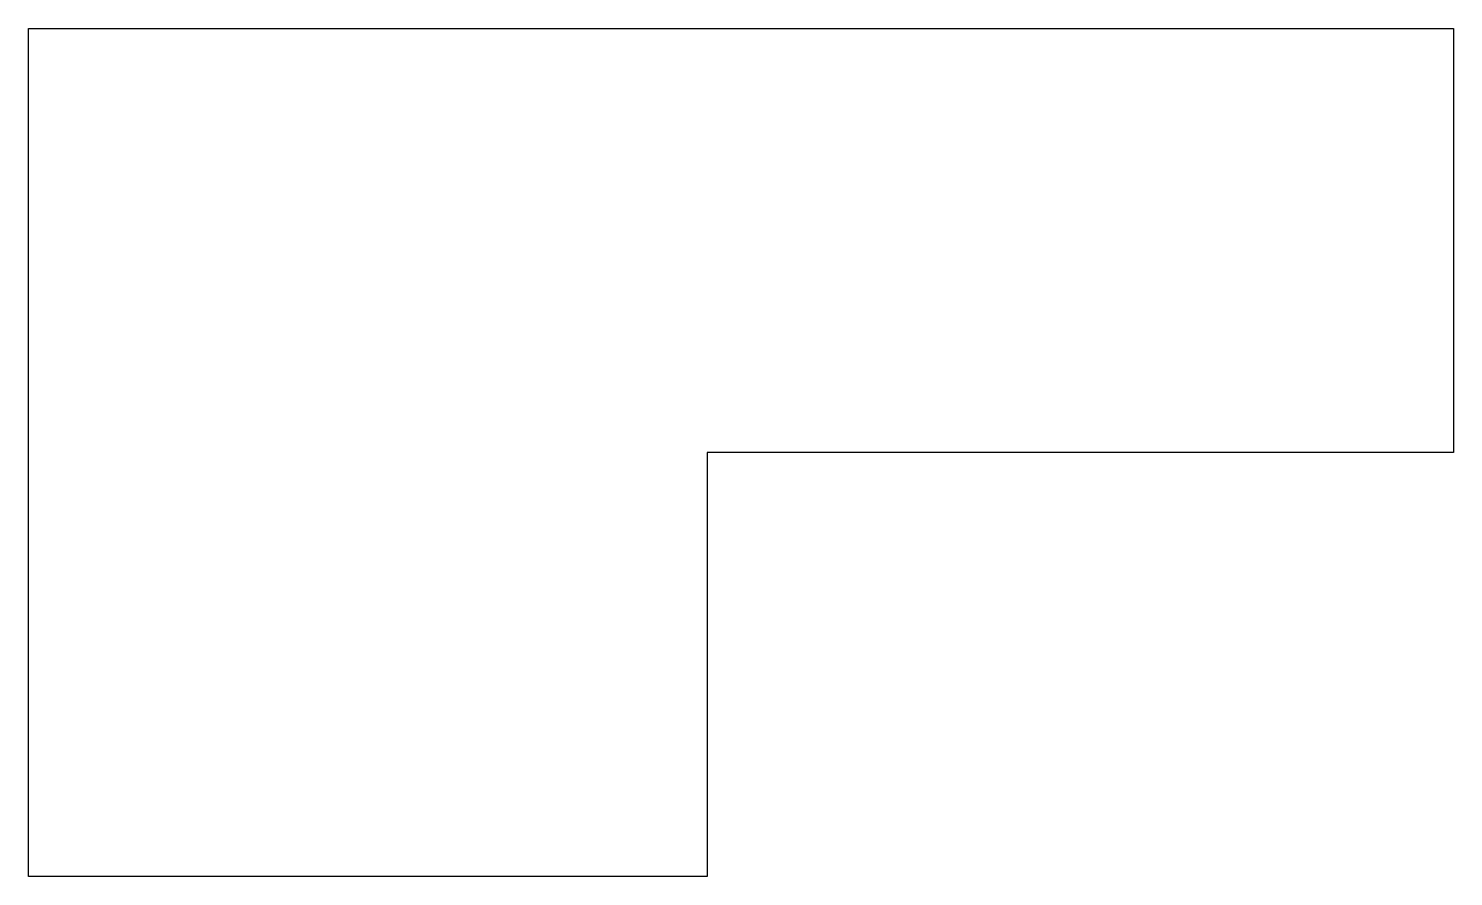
# Model space of a CAD drawing. Extents: x 100 to 184, y -150 to -100.
import ezdxf

# ---------------------------------------------------------------- set-up
doc = ezdxf.new("R2010")
doc.units = 0
doc.layers.add('BLACK', color=7, linetype='CONTINUOUS')

msp = doc.modelspace()

# ---------------------------------------------------------------- linework, layer by layer
at = {"layer": 'BLACK', "linetype": 'CONTINUOUS'}
for p, q in [((100, -100), (184, -100)), ((100, -150), (100, -100)), ((184, -100), (184, -125)), ((184, -125), (140, -125)), ((140, -125), (140, -150)), ((140, -150), (100, -150))]:
    msp.add_line(p, q, dxfattribs=at)

doc.saveas('drawing.dxf')
